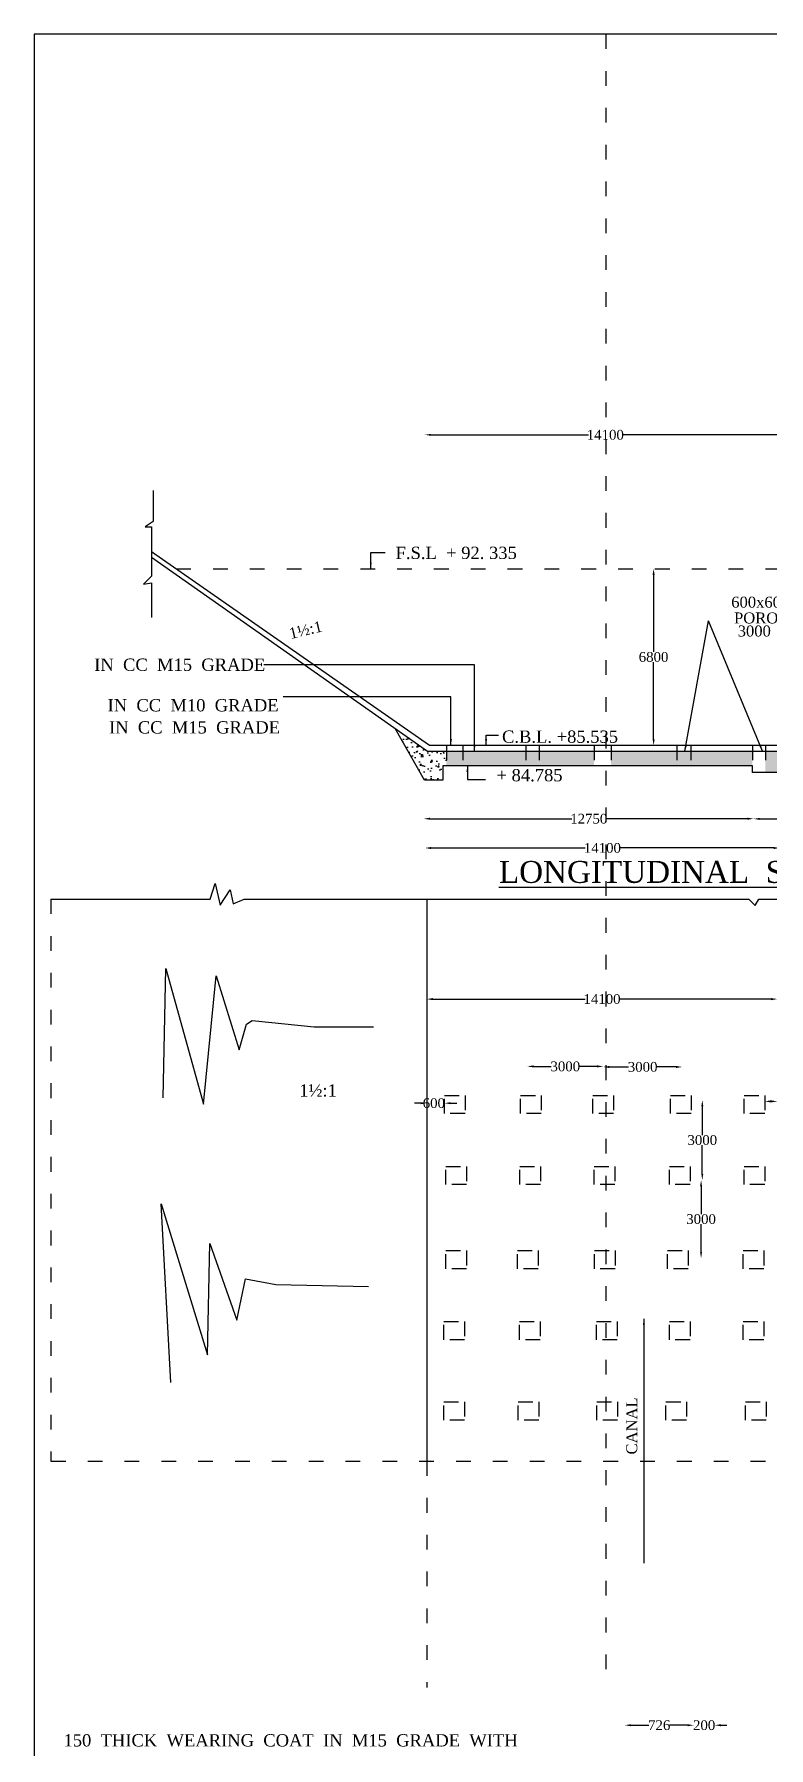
# Model space of a CAD drawing. Header units: millimetres. Extents: x -41669 to -7110, y 1361 to 23536.
# Drawn here: x -41669 to -35686, y 9575 to 23536 of the extents above; entities that cross this region are included whole.
import ezdxf

# ---------------------------------------------------------------- set-up
doc = ezdxf.new("R2010")
doc.units = ezdxf.units.MM
doc.header["$MEASUREMENT"] = 0
doc.header["$PDMODE"] = 66
doc.header["$PDSIZE"] = 170
doc.linetypes.add('ACAD_ISO03W100', pattern=[30, 12, -18])
for name, color, linetype in [('DIM', 5, 'Continuous'), ('DOT LINE', 3, 'ACAD_ISO03W100'), ('DWG. LINE', 1, 'Continuous'), ('HATCH', 2, 'Continuous'), ('TEXT', 7, 'Continuous')]:
    doc.layers.add(name, color=color, linetype=linetype)
doc.layers.add('TITLE', color=7, linetype='Continuous', lineweight=30)
doc.styles.get("Standard").update_dxf_attribs({"font": 'TIMES.TTF', "height": 80})
doc.dimstyles.get("Standard").update_dxf_attribs({"dimtxt": 80, "dimasz": 50, "dimexe": 0.18, "dimexo": 0.0625, "dimgap": 0.09, "dimtad": 0, "dimtih": 1, "dimtoh": 1, "dimdec": 1, "dimzin": 0, "dimdsep": 46, "dimtxsty": 'Standard', "dimcen": 0.09, "dimse1": 1, "dimse2": 1, "dimclrd": 5, "dimclre": 5, "dimclrt": 4, "dimadec": 0, "dimazin": 0, "dimtfac": 1, "dimtdec": 1, "dimtofl": 0, "dimtmove": 0, "dimatfit": 3, "dimfxl": 1, "dimtolj": 1, "dimtzin": 0, "dimarcsym": 0})
pattern_1 = [(50, (0, 0), (143.45204, -12.55043), [15, -165]), (355, (0, 0), (-27.75027, 150.43843), [12, -132]), (100.4514, (11.95, -1.05), (115.70188, 137.8879), [12.74804, -140.2284]), (46.1842, (0, 40), (213.4482, -33.1038), [22.5, -247.5]), (96.6356, (17.79, 37.24), (186.9325, 194.8236), [19.1221, -210.3426]), (351.1842, (0, 40), (186.9324, 194.8237), [18, -198]), (21, (20, 30), (119.3814, -80.52378), [15, -165]), (326, (20, 30), (48.66307, 145.03), [12, -132]), (71.4514, (29.95, 23.29), (168.04453, 64.5061), [12.74804, -140.2284]), (37.5, (0, 0), (2.43197, 66.57877), [0, -130.4, 0, -134, 0, -132.5]), (7.5, (0, 0), (52.61391, 78.88234), [0, -76.4, 0, -127.4, 0, -50.5]), (327.5, (-44.6, 0), (106.76449, -4.510974), [0, -50, 0, -156, 0, -207]), (317.5, (-64.6, 0), (116.63723, 20.021), [0, -65, 0, -103.6, 0, -147])]

# ---------------------------------------------------------------- blocks, each defined once
blk = doc.blocks.new('*D3')
at = {"layer": 'Defpoints', "color": 0}
for p in [(-36624, 19181), (-36624, 19181), (-36624, 17742)]:
    blk.add_point(p, dxfattribs=at)
at = {"layer": 'DIM', "color": 5, "lineweight": -2}
for p, q in [((-36624, 19131), (-36624, 18503)), ((-36624, 17792), (-36624, 18421))]:
    blk.add_line(p, q, dxfattribs=at)
at = {"layer": 'DIM', "color": 5}
for points in [[(-36632, 19131), (-36615, 19131), (-36624, 19181)], [(-36632, 17792), (-36615, 17792), (-36624, 17742)]]:
    blk.add_solid(points, dxfattribs=at)
at = {"layer": 'DIM', "color": 4, "insert": (-36624, 18462), "char_height": 80, "attachment_point": 5}
blk.add_mtext('\\A1;6800', dxfattribs=at)
blk = doc.blocks.new('*D4')
at = {"layer": 'Defpoints', "color": 0}
for p in [(-38495, 17154), (-35810, 17154), (-35810, 17144)]:
    blk.add_point(p, dxfattribs=at)
at = {"layer": 'DIM', "color": 5, "lineweight": -2}
for p, q in [((-38445, 17144), (-37291, 17144)), ((-35860, 17144), (-37014, 17144))]:
    blk.add_line(p, q, dxfattribs=at)
at = {"layer": 'DIM', "color": 5}
for points in [[(-38445, 17153), (-38445, 17136), (-38495, 17144)], [(-35860, 17153), (-35860, 17136), (-35810, 17144)]]:
    blk.add_solid(points, dxfattribs=at)
at = {"layer": 'DIM', "color": 4, "insert": (-37152, 17144), "char_height": 80, "attachment_point": 5}
blk.add_mtext('\\A1;12750', dxfattribs=at)
blk = doc.blocks.new('*D5')
at = {"layer": 'Defpoints', "color": 0}
for p in [(-35810, 17144), (-34654, 17144), (-34654, 17143)]:
    blk.add_point(p, dxfattribs=at)
at = {"layer": 'DIM', "color": 5, "lineweight": -2}
for p, q in [((-35760, 17143), (-35345, 17143)), ((-34704, 17143), (-35118, 17143))]:
    blk.add_line(p, q, dxfattribs=at)
at = {"layer": 'DIM', "color": 5}
for points in [[(-35760, 17151), (-35760, 17135), (-35810, 17143)], [(-34704, 17151), (-34704, 17135), (-34654, 17143)]]:
    blk.add_solid(points, dxfattribs=at)
at = {"layer": 'DIM', "color": 4, "insert": (-35232, 17143), "char_height": 80, "attachment_point": 5}
blk.add_mtext('\\A1;6000', dxfattribs=at)
blk = doc.blocks.new('*D13')
at = {"layer": 'Defpoints', "color": 0}
for p in [(-38486, 16908), (-35596, 16908), (-35596, 16906)]:
    blk.add_point(p, dxfattribs=at)
at = {"layer": 'DIM', "color": 5, "lineweight": -2}
for p, q in [((-38436, 16906), (-37180, 16906)), ((-35646, 16906), (-36902, 16906))]:
    blk.add_line(p, q, dxfattribs=at)
at = {"layer": 'DIM', "color": 5}
for points in [[(-38436, 16914), (-38436, 16897), (-38486, 16906)], [(-35646, 16914), (-35646, 16897), (-35596, 16906)]]:
    blk.add_solid(points, dxfattribs=at)
at = {"layer": 'DIM', "color": 4, "insert": (-37041, 16906), "char_height": 80, "attachment_point": 5}
blk.add_mtext('\\A1;14100', dxfattribs=at)
blk = doc.blocks.new('*D17')
at = {"layer": 'Defpoints', "color": 0}
for p in [(-38488, 20272), (-35546, 20272), (-35546, 20272)]:
    blk.add_point(p, dxfattribs=at)
at = {"layer": 'DIM', "color": 5, "lineweight": -2}
for p, q in [((-38438, 20272), (-37155, 20272)), ((-35596, 20272), (-36878, 20272))]:
    blk.add_line(p, q, dxfattribs=at)
at = {"layer": 'DIM', "color": 5}
for points in [[(-38438, 20280), (-38438, 20264), (-38488, 20272)], [(-35596, 20280), (-35596, 20264), (-35546, 20272)]]:
    blk.add_solid(points, dxfattribs=at)
at = {"layer": 'DIM', "color": 4, "insert": (-37017, 20272), "char_height": 80, "attachment_point": 5}
blk.add_mtext('\\A1;14100', dxfattribs=at)
blk = doc.blocks.new('*D24')
at = {"layer": 'Defpoints', "color": 0}
for p in [(-38472, 14828), (-38327, 14828), (-38327, 14827)]:
    blk.add_point(p, dxfattribs=at)
at = {"layer": 'DIM', "color": 5, "lineweight": -2}
for p, q in [((-38522, 14827), (-38572, 14827)), ((-38277, 14827), (-38227, 14827))]:
    blk.add_line(p, q, dxfattribs=at)
at = {"layer": 'DIM', "color": 5}
for points in [[(-38522, 14835), (-38522, 14818), (-38472, 14827)], [(-38277, 14835), (-38277, 14818), (-38327, 14827)]]:
    blk.add_solid(points, dxfattribs=at)
at = {"layer": 'DIM', "color": 4, "insert": (-38414, 14827), "char_height": 80, "attachment_point": 5}
blk.add_mtext('\\A1;600', dxfattribs=at)
blk = doc.blocks.new('*D25')
at = {"layer": 'Defpoints', "color": 0}
for p in [(-37652, 15126), (-37034, 15126), (-37034, 15126)]:
    blk.add_point(p, dxfattribs=at)
at = {"layer": 'DIM', "color": 5, "lineweight": -2}
for p, q in [((-37602, 15126), (-37457, 15126)), ((-37084, 15126), (-37229, 15126))]:
    blk.add_line(p, q, dxfattribs=at)
at = {"layer": 'DIM', "color": 5}
for points in [[(-37602, 15135), (-37602, 15118), (-37652, 15126)], [(-37084, 15135), (-37084, 15118), (-37034, 15126)]]:
    blk.add_solid(points, dxfattribs=at)
at = {"layer": 'DIM', "color": 4, "insert": (-37343, 15126), "char_height": 80, "attachment_point": 5}
blk.add_mtext('\\A1;3000', dxfattribs=at)
blk = doc.blocks.new('*D26')
at = {"layer": 'Defpoints', "color": 0}
for p in [(-37034, 15126), (-36391, 15126), (-36391, 15122)]:
    blk.add_point(p, dxfattribs=at)
at = {"layer": 'DIM', "color": 5, "lineweight": -2}
for p, q in [((-36984, 15122), (-36827, 15122)), ((-36441, 15122), (-36599, 15122))]:
    blk.add_line(p, q, dxfattribs=at)
at = {"layer": 'DIM', "color": 5}
for points in [[(-36984, 15130), (-36984, 15113), (-37034, 15122)], [(-36441, 15130), (-36441, 15113), (-36391, 15122)]]:
    blk.add_solid(points, dxfattribs=at)
at = {"layer": 'DIM', "color": 4, "insert": (-36713, 15122), "char_height": 80, "attachment_point": 5}
blk.add_mtext('\\A1;3000', dxfattribs=at)
blk = doc.blocks.new('*D27')
at = {"layer": 'Defpoints', "color": 0}
for p in [(-35718, 14841), (-35616, 14841), (-35616, 14841)]:
    blk.add_point(p, dxfattribs=at)
at = {"layer": 'DIM', "color": 5, "lineweight": -2}
for p, q in [((-35668, 14841), (-35666, 14841)), ((-35616, 14841), (-35566, 14841))]:
    blk.add_line(p, q, dxfattribs=at)
at = {"layer": 'DIM', "color": 5}
for points in [[(-35668, 14850), (-35668, 14833), (-35718, 14841)], [(-35666, 14850), (-35666, 14833), (-35616, 14841)]]:
    blk.add_solid(points, dxfattribs=at)
at = {"layer": 'DIM', "color": 4, "insert": (-35482, 14790), "char_height": 80, "attachment_point": 5}
blk.add_mtext('\\A1;600', dxfattribs=at)
blk = doc.blocks.new('*D28')
at = {"layer": 'Defpoints', "color": 0}
for p in [(-38472, 15675), (-35616, 15675), (-35616, 15675)]:
    blk.add_point(p, dxfattribs=at)
at = {"layer": 'DIM', "color": 5, "lineweight": -2}
for p, q in [((-38422, 15675), (-37182, 15675)), ((-35666, 15675), (-36905, 15675))]:
    blk.add_line(p, q, dxfattribs=at)
at = {"layer": 'DIM', "color": 5}
for points in [[(-38422, 15683), (-38422, 15666), (-38472, 15675)], [(-35666, 15683), (-35666, 15666), (-35616, 15675)]]:
    blk.add_solid(points, dxfattribs=at)
at = {"layer": 'DIM', "color": 4, "insert": (-37044, 15675), "char_height": 80, "attachment_point": 5}
blk.add_mtext('\\A1;14100', dxfattribs=at)
blk = doc.blocks.new('*D34')
at = {"layer": 'Defpoints', "color": 0}
for p in [(-36224, 14852), (-36227, 14200), (-36224, 14200)]:
    blk.add_point(p, dxfattribs=at)
at = {"layer": 'DIM', "color": 5, "lineweight": -2}
for p, q in [((-36227, 14802), (-36227, 14567)), ((-36227, 14250), (-36227, 14485))]:
    blk.add_line(p, q, dxfattribs=at)
at = {"layer": 'DIM', "color": 5}
for points in [[(-36235, 14802), (-36219, 14802), (-36227, 14852)], [(-36235, 14250), (-36219, 14250), (-36227, 14200)]]:
    blk.add_solid(points, dxfattribs=at)
at = {"layer": 'DIM', "color": 4, "insert": (-36227, 14526), "char_height": 80, "attachment_point": 5}
blk.add_mtext('\\A1;3000', dxfattribs=at)
blk = doc.blocks.new('*D35')
at = {"layer": 'Defpoints', "color": 0}
for p in [(-36227, 14200), (-36237, 13564), (-36227, 13564)]:
    blk.add_point(p, dxfattribs=at)
at = {"layer": 'DIM', "color": 5, "lineweight": -2}
for p, q in [((-36237, 14150), (-36237, 13923)), ((-36237, 13614), (-36237, 13841))]:
    blk.add_line(p, q, dxfattribs=at)
at = {"layer": 'DIM', "color": 5}
for points in [[(-36245, 14150), (-36229, 14150), (-36237, 14200)], [(-36245, 13614), (-36229, 13614), (-36237, 13564)]]:
    blk.add_solid(points, dxfattribs=at)
at = {"layer": 'DIM', "color": 4, "insert": (-36237, 13882), "char_height": 80, "attachment_point": 5}
blk.add_mtext('\\A1;3000', dxfattribs=at)
blk = doc.blocks.new('*D59')
at = {"layer": 'Defpoints', "color": 0}
for p in [(-36858, 9762), (-36297, 9762), (-36297, 9759)]:
    blk.add_point(p, dxfattribs=at)
at = {"layer": 'DIM', "color": 5, "lineweight": -2}
for p, q in [((-36808, 9759), (-36662, 9759)), ((-36347, 9759), (-36494, 9759))]:
    blk.add_line(p, q, dxfattribs=at)
at = {"layer": 'DIM', "color": 5}
for points in [[(-36808, 9767), (-36808, 9750), (-36858, 9759)], [(-36347, 9767), (-36347, 9750), (-36297, 9759)]]:
    blk.add_solid(points, dxfattribs=at)
at = {"layer": 'DIM', "color": 4, "insert": (-36578, 9759), "char_height": 80, "attachment_point": 5}
blk.add_mtext('\\A1;726', dxfattribs=at)
blk = doc.blocks.new('*D60')
at = {"layer": 'Defpoints', "color": 0}
for p in [(-36297, 9759), (-36126, 9759), (-36126, 9759)]:
    blk.add_point(p, dxfattribs=at)
at = {"layer": 'DIM', "color": 5, "lineweight": -2}
for p, q in [((-36347, 9759), (-36397, 9759)), ((-36076, 9759), (-36026, 9759))]:
    blk.add_line(p, q, dxfattribs=at)
at = {"layer": 'DIM', "color": 5}
for points in [[(-36347, 9767), (-36347, 9750), (-36297, 9759)], [(-36076, 9767), (-36076, 9750), (-36126, 9759)]]:
    blk.add_solid(points, dxfattribs=at)
at = {"layer": 'DIM', "color": 4, "insert": (-36212, 9759), "char_height": 80, "attachment_point": 5}
blk.add_mtext('\\A1;200', dxfattribs=at)

msp = doc.modelspace()

# ---------------------------------------------------------------- hatches: boundary and pattern name
at = {"layer": 'DOT LINE', "ltscale": 10}
h = msp.add_hatch(dxfattribs=at)
h.set_pattern_fill('AR-CONC', color=256, scale=20, style=0)
h.set_pattern_definition(pattern_1)
h.paths.add_polyline_path([(-38312, 17694), (-38466.5, 17694), (-38730.3, 17879.79), (-38489, 17459), (-38340.5, 17459), (-38340.5, 17575), (-38312, 17575)])
at = {"layer": 'HATCH'}
h = msp.add_hatch(dxfattribs=at)
h.set_pattern_fill('AR-CONC', color=256, scale=20, style=0)
h.set_pattern_definition(pattern_1)
h.paths.add_polyline_path([(-38177.5, 17694), (-38312, 17694), (-38312, 17575), (-38177.5, 17575)])
h.paths.add_polyline_path([(-37666, 17694), (-38177.5, 17694), (-38177.5, 17575), (-37666, 17575)])
h.paths.add_polyline_path([(-37555, 17694), (-37666, 17694), (-37666, 17575), (-37555, 17575)])
h.paths.add_polyline_path([(-37109, 17694), (-37555, 17694), (-37555, 17575), (-37109, 17575)])
h.paths.add_polyline_path([(-36435.5, 17694), (-36969.5, 17694), (-36969.5, 17575), (-36435.5, 17575)])
h.paths.add_polyline_path([(-35818.5, 17694), (-36319.5, 17694), (-36319.5, 17575), (-35818.5, 17575)])
h.paths.add_polyline_path([(-36319.5, 17694), (-36435.5, 17694), (-36435.5, 17575), (-36319.5, 17575)])
h.paths.add_polyline_path([(-35361, 17694), (-35712.5, 17694), (-35712.5, 17522), (-35361, 17522)])
h.paths.add_polyline_path([(-35245, 17694), (-35361, 17694), (-35361, 17522), (-35245, 17522)])
h.paths.add_polyline_path([(-34921.5, 17694), (-35245, 17694), (-35245, 17522), (-34921.5, 17522)])
h.paths.add_polyline_path([(-34706, 17635.5), (-34157.5, 17635.5), (-34157.5, 17774), (-34274, 17774), (-34658, 17774), (-34658, 17694), (-34819.5, 17694), (-34819.5, 17522), (-34706, 17522)])
h.paths.add_polyline_path([(-34446, 18022), (-34658, 18022), (-34658, 17774), (-34274, 17774)])
h.paths.add_polyline_path([(-34278.5, 18022), (-34446, 18022), (-34360, 17898), (-34278.5, 17898)], flags=16)
h.paths.add_polyline_path([(-34158.5, 18022), (-34278.5, 18022), (-34278.5, 17898), (-34158.5, 17898)])
h.paths.add_polyline_path([(-33950, 18022), (-34158.5, 18022), (-34158.5, 17898), (-33950, 17898)])
h.paths.add_polyline_path([(-33838, 18022), (-33950, 18022), (-33950, 17898), (-33838, 17898)])
h.paths.add_polyline_path([(-33683, 18022), (-33838, 18022), (-33838, 17898), (-33683, 17898)])
h.paths.add_polyline_path([(-33497, 18022), (-33683, 18022), (-33683, 17898), (-33497, 17898)])
h.paths.add_polyline_path([(-32959, 18230.5), (-32264.5, 18230.5), (-32264.5, 18376), (-33218, 18376), (-33070.5, 18092), (-33415, 18092), (-33415, 18022), (-33497, 18022), (-33497, 17940), (-32959, 17940)])
h.paths.add_polyline_path([(-33218, 18376), (-33415, 18376), (-33415, 18092), (-33070.5, 18092)], flags=16)
h.paths.add_polyline_path([(-31730.5, 18398.5), (-31802.5, 18398.5), (-31863.86, 18487.5), (-30383, 18487.5), (-30383, 18615), (-30453.5, 18615), (-31069.5, 18615), (-31860, 18615), (-32031.5, 18752.5), (-32190, 18752.5), (-32190, 18376), (-32264.5, 18376), (-32264.5, 18290), (-31730.5, 18290)])
h.paths.add_polyline_path([(-30453.5, 19175.99), (-31069.5, 18615), (-30453.5, 18615)])

# ---------------------------------------------------------------- linework, layer by layer
at = {"layer": 'DOT LINE', "ltscale": 10}
msp.add_line((-40512.79, 19181), (-30448, 19181), dxfattribs=at)
for points in [[(-37012.56, 23535.5), (-37012.56, 10161.3)], [(-38312, 17742.5), (-38312, 17575)], [(-38177.5, 17742.5), (-38177.5, 17575)], [(-37666, 17742.5), (-37666, 17575)], [(-37555, 17742.5), (-37555, 17575)], [(-37109, 17742.5), (-37109, 17575)], [(-36969.5, 17742.5), (-36969.5, 17575)], [(-36435.5, 17742.5), (-36435.5, 17575)], [(-36319.5, 17742.5), (-36319.5, 17575)], [(-35818.5, 17742.5), (-35818.5, 17575)], [(-35712.5, 17742.5), (-35712.5, 17522)], [(-41533.42, 16488.54), (-41533.42, 11910.5), (-27822.5, 11910.5)], [(-38471.5, 11910.5), (-38471.5, 10065)]]:
    msp.add_lwpolyline(points, dxfattribs=at)
for points in [[(-38328.5, 14890.5), (-38160, 14890.5), (-38160, 14742), (-38328.5, 14742)], [(-37707, 14890.5), (-37538.5, 14890.5), (-37538.5, 14742), (-37707, 14742)], [(-37118.5, 14890.5), (-36950, 14890.5), (-36950, 14742), (-37118.5, 14742)], [(-36486, 14890.5), (-36317.5, 14890.5), (-36317.5, 14742), (-36486, 14742)], [(-35887, 14890.5), (-35718.5, 14890.5), (-35718.5, 14742), (-35887, 14742)], [(-38316.5, 14311.5), (-38148, 14311.5), (-38148, 14163), (-38316.5, 14163)], [(-37714.5, 14311.5), (-37546, 14311.5), (-37546, 14163), (-37714.5, 14163)], [(-37107.5, 14311.5), (-36939, 14311.5), (-36939, 14163), (-37107.5, 14163)], [(-36495.5, 14311.5), (-36327, 14311.5), (-36327, 14163), (-36495.5, 14163)], [(-35887, 14311.5), (-35718.5, 14311.5), (-35718.5, 14163), (-35887, 14163)], [(-38316.5, 13625.5), (-38148, 13625.5), (-38148, 13477), (-38316.5, 13477)], [(-37733.5, 13625.5), (-37565, 13625.5), (-37565, 13477), (-37733.5, 13477)], [(-37106.5, 13625.5), (-36938, 13625.5), (-36938, 13477), (-37106.5, 13477)], [(-36510.5, 13625.5), (-36342, 13625.5), (-36342, 13477), (-36510.5, 13477)], [(-35894.5, 13625.5), (-35726, 13625.5), (-35726, 13477), (-35894.5, 13477)], [(-38333.5, 13048.5), (-38165, 13048.5), (-38165, 12900), (-38333.5, 12900)], [(-37715.5, 13048.5), (-37547, 13048.5), (-37547, 12900), (-37715.5, 12900)], [(-37089.5, 13048.5), (-36921, 13048.5), (-36921, 12900), (-37089.5, 12900)], [(-36495.5, 13048.5), (-36327, 13048.5), (-36327, 12900), (-36495.5, 12900)], [(-35894.5, 13048.5), (-35726, 13048.5), (-35726, 12900), (-35894.5, 12900)], [(-38333.5, 12393), (-38165, 12393), (-38165, 12244.5), (-38333.5, 12244.5)], [(-37727, 12393), (-37558.5, 12393), (-37558.5, 12244.5), (-37727, 12244.5)], [(-37087, 12393), (-36918.5, 12393), (-36918.5, 12244.5), (-37087, 12244.5)], [(-36523, 12393), (-36354.5, 12393), (-36354.5, 12244.5), (-36523, 12244.5)], [(-35875, 12393), (-35706.5, 12393), (-35706.5, 12244.5), (-35875, 12244.5)]]:
    msp.add_lwpolyline(points, close=True, dxfattribs=at)
at = {"layer": 'DWG. LINE'}
for p, q in [((-38489, 17459), (-38730.3, 17879.79)), ((-38340.5, 17459), (-38489, 17459)), ((-35818.5, 17575), (-38340.5, 17575)), ((-38340.5, 17575), (-38340.5, 17459)), ((-35818.5, 17522), (-35818.5, 17575)), ((-34706, 17522), (-35818.5, 17522))]:
    msp.add_line(p, q, dxfattribs=at)
for points in [[(-40701, 19818.5), (-40701, 19566), (-40764.5, 19521.5), (-40713.5, 19521.5), (-40713.5, 19120.5), (-40779, 19056.5), (-40714, 19066), (-40714, 18784.5)], [(-40713.5, 19321), (-38450.5, 17742.5), (-35604, 17742.5), (-32943, 19603)], [(-40713.5, 19276.5), (-38466.5, 17694), (-34658, 17694), (-34658, 18092), (-33415, 18092)], [(-40235.02, 16488.54), (-40194.95, 16615.33), (-40154.2, 16441.24), (-40072.7, 16564.79), (-40050.21, 16449.67), (-39958.87, 16488.54)], [(-41533.42, 16488.54), (-40235.02, 16488.54)], [(-39958.87, 16488.54), (-35847.48, 16488.54)], [(-38471.5, 16488.54), (-38471.5, 11910.5)], [(-35847.48, 16488.54), (-35795.29, 16436.17), (-35767.82, 16488.54)], [(-35767.82, 16488.54), (-33402.58, 16488.54)]]:
    msp.add_lwpolyline(points, dxfattribs=at)
at = {"layer": 'HATCH'}
for points in [[(-40618.47, 14870.98), (-40598.68, 15924.73), (-40289.98, 14817.59), (-40187.08, 15865.42), (-40001.07, 15260.45), (-39940.03, 15469.54), (-39894.18, 15500.81), (-39388.4, 15450.08), (-38906.05, 15448.13)], [(-40556.77, 12550.57), (-40636.55, 14006.16), (-40258.42, 12777.44), (-40238.54, 13683.35), (-40017.89, 13060.07), (-39947.89, 13396.37), (-39700.03, 13349.35), (-38947.03, 13333.68)]]:
    msp.add_lwpolyline(points, dxfattribs=at)
at = {"layer": 'TITLE'}
msp.add_lwpolyline([(-7194.5, 23535.5), (-41669.25, 23535.5), (-41669.25, 1360.65), (-7194.5, 1360.65)], close=True, dxfattribs=at)

# ---------------------------------------------------------------- texts
at = {"layer": 'TEXT'}
for s, height, p in [('F.S.L  + 92. 335', 100, (-38725.5, 19260.5)), ('600x600x1050  C.C', 89.3252, (-35991.11, 18864.19)), ('POROUS  BLOCKS AT  ', 89.3252, (-35968.29, 18735.43)), ('3000  C/C', 89.325, (-35938.5, 18629)), ('IN  CC  M15  GRADE', 100, (-41180.99, 18349.16)), ('IN  CC  M10  GRADE', 100, (-41071.99, 18018.66)), ('IN  CC  M15  GRADE', 100, (-41060.49, 17838.66)), ('C.B.L. +85.535', 100, (-37858.5, 17763)), ('+ 84.785', 100, (-37903.5, 17449)), ('1½:1', 100, (-39510.63, 14880.73)), ('150  THICK  WEARING  COAT  IN  M15  GRADE  WITH', 100, (-41431.1, 9585.64))]:
    msp.add_text(s, height=height, dxfattribs=at).set_placement(p)
for s, rotation, p in [('1½:1', 13.521613, (-39581.35, 18607.51)), ('CANAL', 90, (-36757.2, 11964.55))]:
    msp.add_text(s, height=89.325, rotation=rotation, dxfattribs=at).set_placement(p)
at = {"layer": 'TITLE'}
msp.add_text('%%ULONGITUDINAL  SECTION', height=178.6505, dxfattribs=at).set_placement((-37883.76, 16621.47))

# ---------------------------------------------------------------- dimensions: what is measured, and where the dimension line sits
at = {"layer": 'DIM'}
for p1, p2, distance, text, picture, middle in [((-38488, 20272), (-35545.5, 20272), 0, '14100', '*D17', (-37016.75, 20272)), ((-36623.5, 17742.5), (-36623.5, 19181), 0, '6800', '*D3', (-36623.5, 18461.75)), ((-38495, 17153.5), (-35809.5, 17153.5), -9, '12750', '*D4', (-37152.25, 17144.5)), ((-35809.5, 17144.5), (-34653.5, 17144.5), -1.5, '6000', '*D5', (-35231.5, 17143)), ((-38486.5, 16908.5), (-35595.5, 16908.5), -3, '14100', '*D13', (-37041, 16905.5)), ((-38471.5, 15674.68), (-35616, 15674.68), 0, '14100', '*D28', (-37043.75, 15674.68)), ((-37651.7, 15126.03), (-37033.89, 15126.03), 0.17, '3000', '*D25', (-37342.79, 15126.2)), ((-37034.37, 15126.12), (-36391.47, 15126.12), -4.34, '3000', '*D26', (-36712.92, 15121.78)), ((-36223.53, 14851.84), (-36223.53, 14199.9), -3.31, '3000', '*D34', (-36226.84, 14525.87)), ((-36226.84, 14199.9), (-36226.84, 13564.08), -10.04, '3000', '*D35', (-36236.87, 13881.99)), ((-36858.15, 9762.34), (-36297.49, 9762.34), -3.63, '726', '*D59', (-36577.82, 9758.72)), ((-36297.49, 9758.72), (-36126.38, 9758.72), 0, '200', '*D60', (-36211.94, 9758.72))]:
    dim = msp.add_aligned_dim(p1=p1, p2=p2, distance=distance, text=text, dimstyle='Standard', dxfattribs=at)
    dim.commit()
    dim.dimension.update_dxf_attribs({"geometry": picture, "text_midpoint": middle})
for base, p1, p2, picture, middle in [((-38327.26, 14826.58), (-38471.5, 14827.67), (-38327.26, 14827.67), '*D24', (-38414.41, 14826.58)), ((-35616, 14841.25), (-35718.5, 14841.25), (-35616, 14841.25), '*D27', (-35481.96, 14789.64))]:
    dim = msp.add_linear_dim(base=base, p1=p1, p2=p2, angle=0, text='600', dimstyle='Standard', dxfattribs=at)
    dim.commit()
    dim.dimension.update_dxf_attribs({"geometry": picture, "text_midpoint": middle, "dimtype": 161})

# ---------------------------------------------------------------- leaders
for points in [[(-38928, 19181), (-38928, 19312), (-38809.5, 19312)], [(-36369, 17694), (-36177.5, 18756)], [(-35736, 17694), (-36177.5, 18756)], [(-38082.5, 17694), (-38082.5, 18397.5), (-39799.5, 18397.5)], [(-38275, 17742.5), (-38275, 18136.5), (-39641.5, 18136.5)], [(-37988.5, 17742.5), (-37988.5, 17824), (-37886.5, 17824)], [(-38140.5, 17575), (-38140.5, 17465), (-37994.5, 17465)], [(-36703.16, 13070.42), (-36703.16, 11079.64)]]:
    msp.add_leader(points, dimstyle='Standard', override={"dimgap": 0.09, "dimtad": 0}, dxfattribs=at)

doc.saveas('drawing.dxf')
